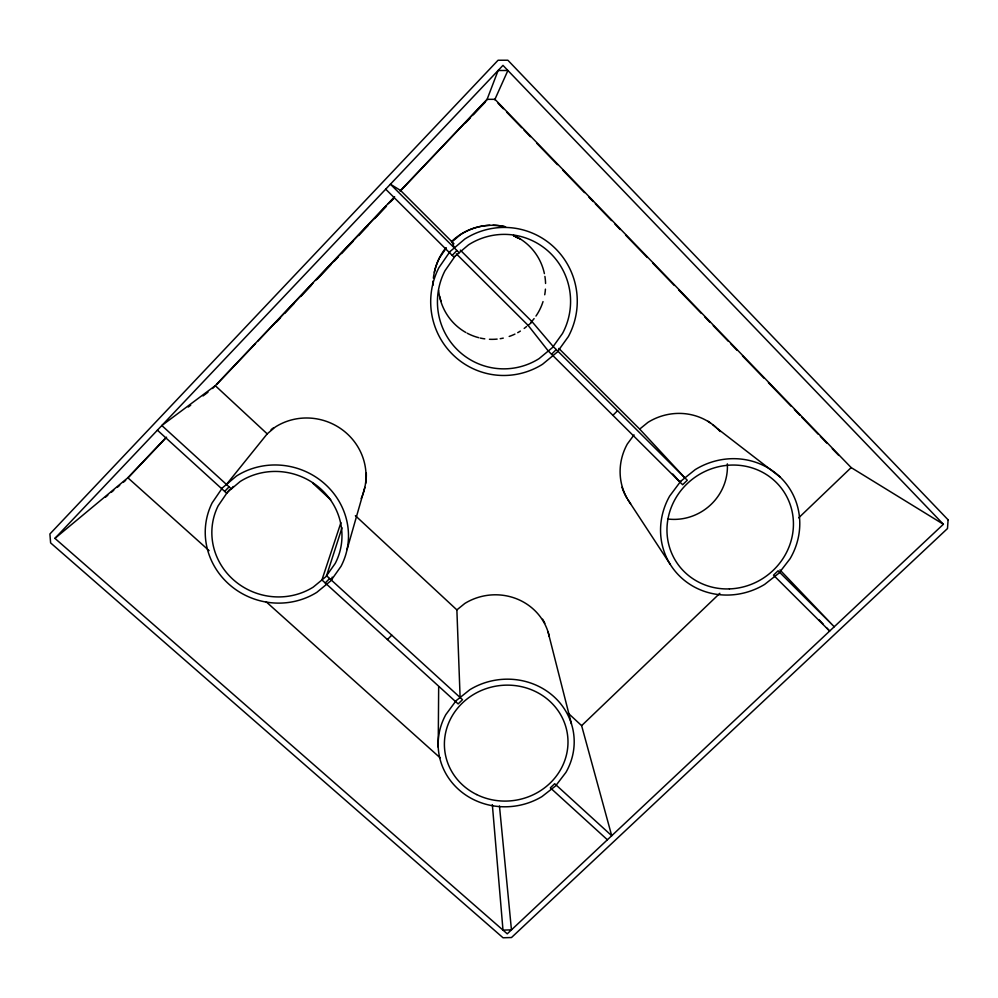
<?xml version="1.0" encoding="UTF-8"?>
<svg xmlns="http://www.w3.org/2000/svg" width="998" height="998" viewBox="0 0 998 998"><rect width="100%" height="100%" fill="white"/><g stroke="black" fill="none" stroke-linecap="round" stroke-linejoin="round"><path stroke-width="1.5" d="M438.209 747.165L438.671 686.761M347.067 549.511L364.831 487.398M331.311 580.05L332.209 577.118M342.002 527.792L326.558 575.709L462.498 699.673L458.144 703.927L321.93 579.95L340.904 522.665M494.721 99.8L507.895 70.484L498.127 70.496L486.912 99.825L400.136 191.229M446.318 247.966L439.594 257.696A59.98 59.244 -87.1 0 0 433.357 278.143M460.328 250.124L532.071 321.705L531.447 322.591L528.117 325.36L456.348 253.854M634.042 434.879L627.318 444.023A57.572 55.327 -35.9 0 0 630.599 503.703M233.258 486.475L231.361 488.92L161.826 425.522L215.281 385.665L267.202 433.856L275.311 427.007A58.395 56.462 20.9 0 1 345.083 431.947A58.395 56.462 20.9 0 1 361.164 498.576M229.552 489.631L226.708 493.274L157.41 430.188M226.459 484.454L267.202 433.856M54.927 538.371L502.98 65.369L943.384 524.262L507.246 933.829L54.927 538.371L129.104 476.72L166.591 437.224M166.042 437.523L127.844 477.768L209.093 550.634M212.574 388.509L394.634 196.731M459.167 252.756L390.418 184.206L400.572 190.481L487.099 99.338L494.933 99.313L851.169 467.588L943.384 524.262M216.94 384.193L255.513 343.561M257.659 341.304L313.36 282.634M315.505 280.376L386.214 205.9M388.347 203.642L393.711 198.003M276.172 322.366L280.463 317.851M284.742 313.335L294.385 303.192M300.81 296.418L311.513 285.141M316.877 279.502L330.8 264.832M334.006 261.451L338.297 256.935M341.503 253.554L353.292 241.142M358.644 235.503L368.287 225.348M374.712 218.574L386.488 206.174M390.779 201.658L393.985 198.278M465.754 122.692L470.033 118.176M473.239 114.795L485.028 102.382M224.662 491.415L229.078 486.837M452.206 255.376L456.897 250.498M325.248 582.969L329.639 578.528M551.57 354.265L556.235 349.55M387.411 639.543L391.79 635.19M612.909 415.33L617.562 410.702M607.395 839.78L550.347 787.846L554.676 783.717L611.712 835.725L581.622 725.658L719.87 593.299M798.674 517.85L851.169 467.588M105.414 497.241L107.796 495.257M111.364 492.276L113.747 490.292M117.315 487.311L119.698 485.327M123.278 482.346L125.661 480.362M558.83 348.414L639.681 429.09L648.014 422.316A57.572 55.327 -35.9 0 1 720.169 431.535M460.115 697.49L456.872 609.89L464.856 603.428A55.813 53.094 -8.1 0 1 549.287 636.549M188.235 407.047L190.705 405.2M203.031 395.944L207.971 392.239M717.138 428.404L779.962 476.894M265.979 601.644L440.106 757.781M355.363 515.667L456.872 609.89M568.211 713.208L581.622 725.658M312.623 483.02L330.725 499.798M385.702 189.183L454.227 257.397M400.572 190.481L453.953 243.762M497.965 103.156L503.366 108.757M506.622 112.1L521.767 127.756M523.925 130.002L530.425 136.714M536.912 143.413L557.47 164.67M562.872 170.259L584.516 192.626M588.845 197.093L593.174 201.571M595.332 203.804L611.562 220.583M614.805 223.939L620.22 229.528M625.621 235.116L647.265 257.484M652.68 263.073L674.311 285.44M678.64 289.919L701.357 313.397M704.6 316.753L710.015 322.354M713.258 325.697L728.403 341.353M730.573 343.599L737.06 350.31M742.475 355.899L764.106 378.267M768.435 382.733L791.152 406.223M794.408 409.579L799.81 415.168M801.98 417.401L818.21 434.18M820.368 436.413L826.855 443.124M832.27 448.713L838.757 455.425M779.949 569.92L834.228 626.769L778.091 570.781L773.5 575.172L829.65 631.06L826.506 627.68M819.146 619.808L823.35 624.311M639.681 429.09L684.927 477.892M672.839 474.087L680.05 482.159M532.071 321.705L553.191 346.518L687.285 480.238L682.657 484.754L548.289 351.009L528.117 325.36M628.166 500.123L670.194 564.294M454.315 247.928L452.007 241.815L460.49 234.617A59.98 59.244 -87.1 0 1 505.599 226.82M548.102 632.071L571.442 723.837M499.462 805.997L511.45 929.874L502.992 930.111L492.338 804.625M626.707 497.79A57.348 55.127 -35.9 0 1 622.004 487.261M708.031 421.281A57.348 55.127 -35.9 0 1 710.451 422.927M712.784 424.699A57.348 55.127 -35.9 0 1 716.053 427.568M727.342 463.858A52.096 50.075 -35.9 0 1 667.575 518.985M513.508 235.353A54.266 53.593 -87.2 0 1 544.397 273.614M544.908 276.409A54.266 53.593 -87.2 0 1 545.569 283.469M545.432 289.133A54.266 53.593 -87.2 0 1 544.721 294.772M543.024 301.608A54.266 53.593 -87.2 0 1 535.963 316.067M534.105 318.599A54.266 53.593 -87.2 0 1 531.086 322.154M526.607 326.471A54.266 53.593 -87.2 0 1 524.175 328.442M520.357 331.087A54.266 53.593 -87.2 0 1 517.7 332.671M514.931 334.093A54.266 53.593 -87.2 0 1 509.192 336.451M503.266 338.122A54.266 53.593 -87.2 0 1 500.21 338.696M497.129 339.095A54.266 53.593 -87.2 0 1 489.444 339.283M484.803 338.858A54.266 53.593 -87.2 0 1 480.25 338.048M478.753 337.686A54.266 53.593 -87.2 0 1 467.201 333.22M465.854 332.484A54.266 53.593 -87.2 0 1 438.646 290.468M432.932 285.316A59.98 59.244 -87.1 0 1 433.082 281.012M513.683 235.815A52.882 52.22 -87.8 0 1 517.725 238.035M513.571 235.491A53.83 53.168 -87.4 0 1 520.42 239.271M441.041 301.246A53.83 53.168 -87.4 0 1 439.794 296.718M434.33 272.279A59.743 59.007 -87.2 0 1 445.744 247.916M451.458 241.603A59.743 59.007 -87.2 0 1 489.868 225.286M492.975 225.249A59.743 59.007 -87.2 0 1 505.337 226.783M542.588 619.222A55.601 52.906 -8.1 0 1 544.833 623.313M271.107 429.651A58.158 56.25 21 0 1 273.514 427.83M366.303 473.152A58.158 56.25 21 0 1 365.667 483.456M948.1 519.833L947.489 528.541L511.487 937.534L503.042 937.771L50.624 542.912L49.9 533.98L498.064 60.242L507.857 60.229L948.1 519.833M222.367 487.897L212.125 502.905A71.906 68.787 17.5 0 0 230.139 585.24A71.906 68.787 17.5 0 0 316.815 592.35L330.712 580.911L341.029 566.315A71.906 68.787 17.5 0 0 323.863 483.082A71.906 68.787 17.5 0 0 236.426 476.058L222.367 487.897M227.432 492.239L218.125 505.861A65.319 62.487 17.5 0 0 234.443 580.674A65.319 62.487 17.5 0 0 313.21 587.136L325.835 576.719L335.216 563.446A65.319 62.487 17.5 0 0 319.585 487.885A65.319 62.487 17.5 0 0 240.181 481.498L227.432 492.239M449.998 251.583L438.933 267.601A74.052 73.266 -79.8 0 0 454.152 355.937A74.052 73.266 -79.8 0 0 542.563 364.245L557.233 352.107L568.373 336.563A74.052 73.266 -79.8 0 0 554.077 247.242A74.052 73.266 -79.8 0 0 464.843 239.009L449.998 251.583M455.001 256.274L444.946 270.807A67.265 66.554 -79.8 0 0 458.731 351.084A67.265 66.554 -79.8 0 0 539.082 358.631L552.418 347.591L562.523 333.457A67.265 66.554 -79.8 0 0 549.499 252.357A67.265 66.554 -79.8 0 0 468.486 244.872L455.001 256.274M456.098 700.696L445.819 714.63A68.126 63.722 -8.4 0 0 459.891 790.591A68.126 63.722 -8.4 0 0 541.989 796.579L555.612 785.913L565.953 772.352A68.126 63.722 -8.4 0 0 552.68 695.581A68.126 63.722 -8.4 0 0 469.871 689.68L456.098 700.696M680.698 481.286L669.633 496.106A70.708 67.066 -33.5 0 0 680.96 577.393A70.708 67.066 -33.5 0 0 764.605 584.429L778.964 573.139L790.067 558.73A70.708 67.066 -33.5 0 0 779.613 476.57A70.708 67.066 -33.5 0 0 695.232 469.609L680.698 481.286M729.438 588.907A64.221 60.928 -33.5 0 0 785.339 494.085A64.221 60.928 -33.5 0 0 675.808 498.014A64.221 60.928 -33.5 0 0 729.438 588.907M476.62 794.545A61.876 57.884 -8.4 0 0 567.974 740.553A61.876 57.884 -8.4 0 0 473.975 694.234A61.876 57.884 -8.4 0 0 476.62 794.545"/></g></svg>
